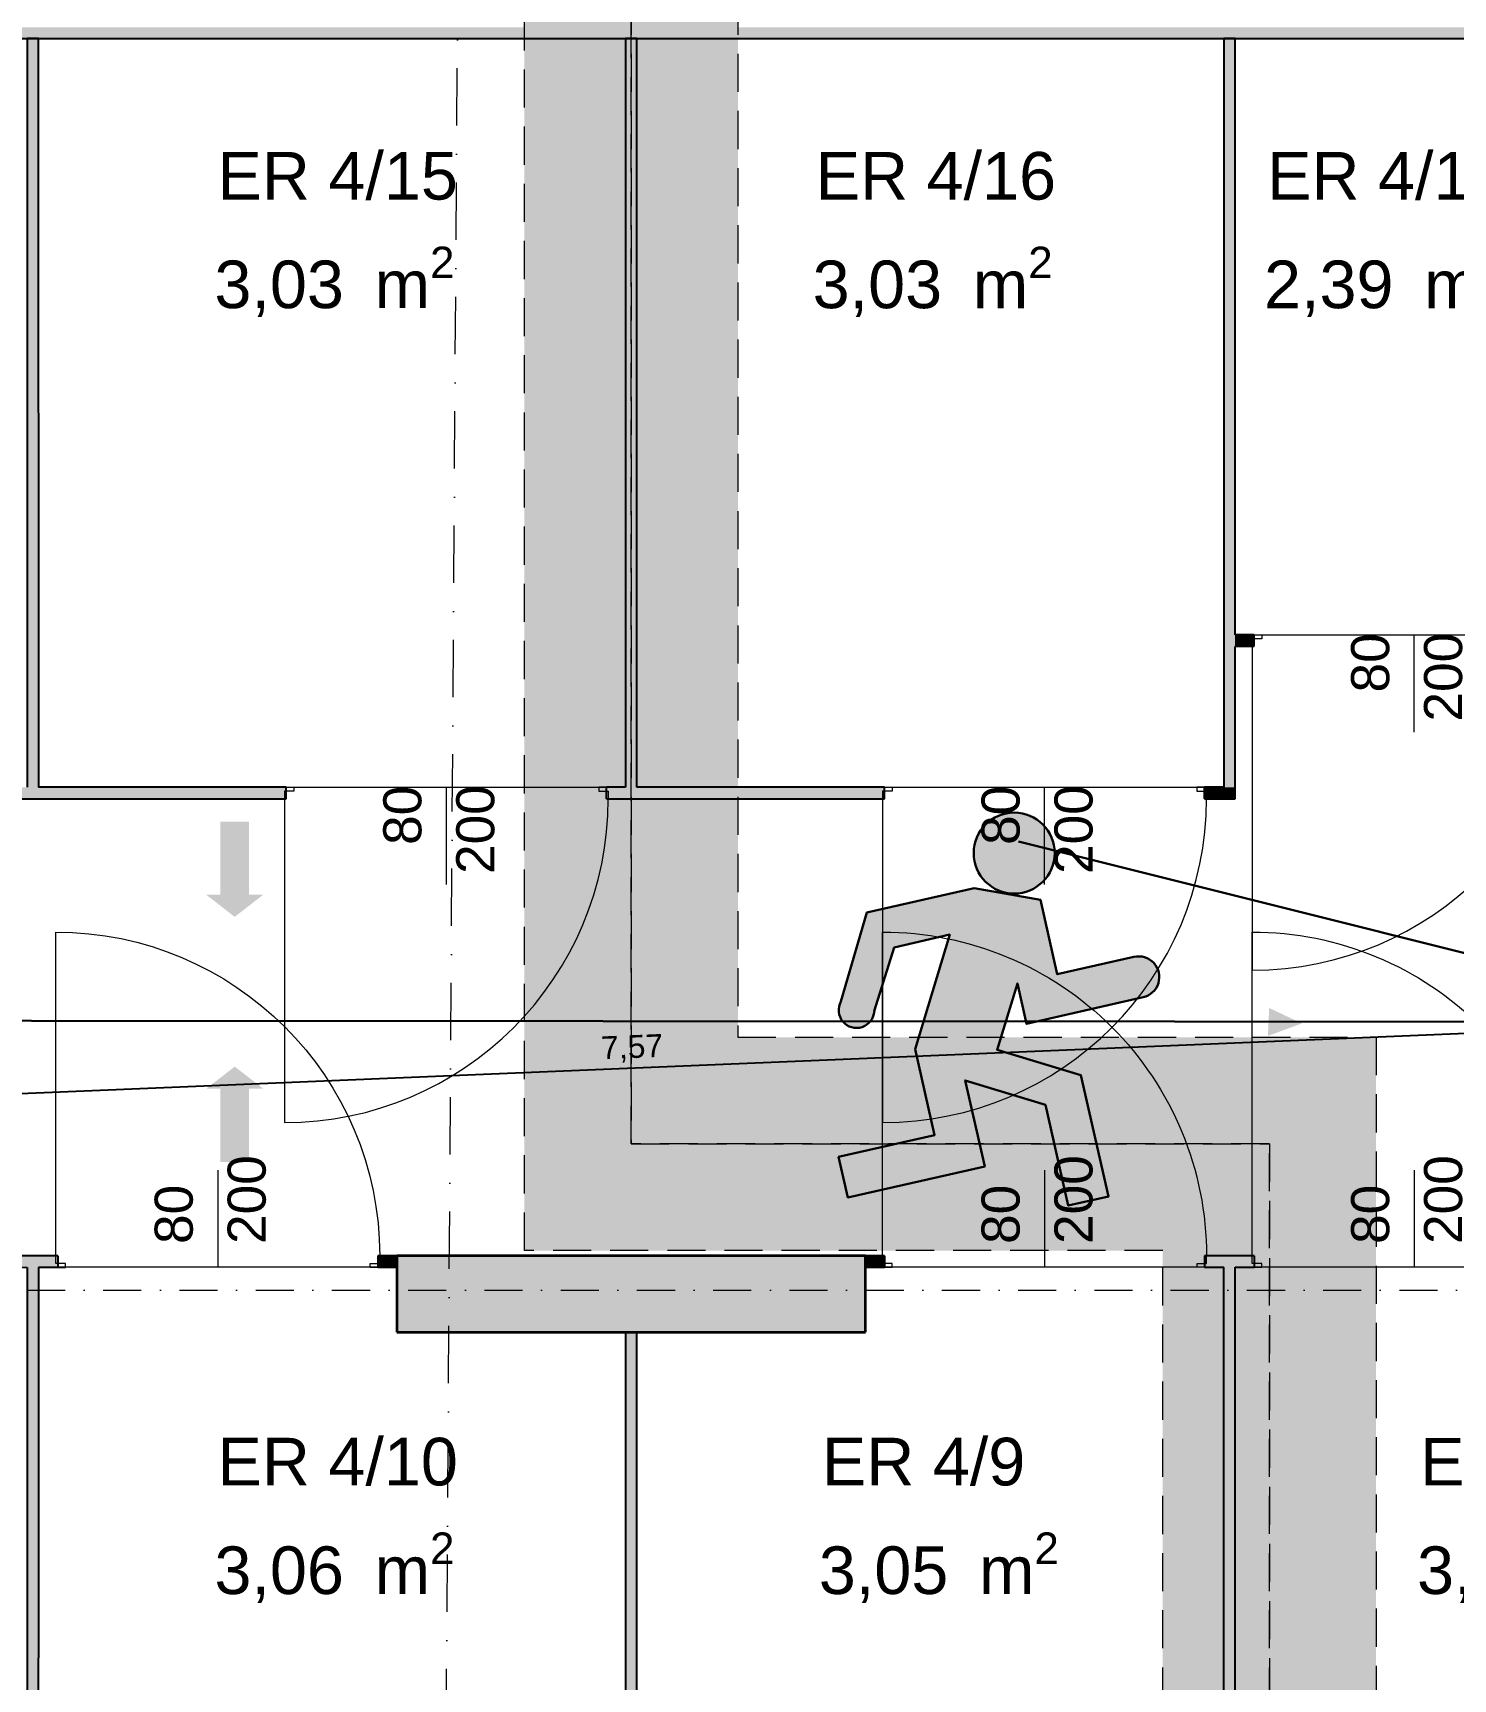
# Model space of a CAD drawing. Header units: millimetres. Extents: x 32522367 to 32638135, y 41424826 to 41540167.
# Drawn here: x 32549384 to 32553111, y 41478353 to 41482673 of the extents above; entities that cross this region are included whole.
import ezdxf
from ezdxf.enums import TextEntityAlignment as Align

# ---------------------------------------------------------------- set-up
doc = ezdxf.new("R2010")
doc.units = ezdxf.units.MM
for name, pattern in [('Raster', [0.2, 0.1, -0.05, 0, -0.05]), ('Schnittlinie', [0.3, 0.15, -0.075, 0, -0.075]), ('Strichlinie mittel', [0.15, 0.1, -0.05])]:
    doc.linetypes.add(name, pattern=pattern)
for name, color, linetype in [('000 Achsraster Haupt', 251, 'Continuous'), ('120 Wand Innen tragend', 251, 'Continuous'), ('130 Wand Innen', 251, 'Continuous'), ('715 Lueftung', 251, 'Continuous'), ('811 Raum 2.Erschließung_ Nebenräume_Allg.räume_Technik', 251, 'Continuous'), ('851 Marker Schnitt', 251, 'Continuous'), ('970 Brandschutz Beschriftung.Texte_ Bemaßung_ Symbole_ Fluchtwege', 251, 'Continuous'), ('Archicad Tür-Marker', 251, 'Continuous'), ('Archicad Türen', 251, 'Continuous')]:
    doc.layers.add(name, color=color, linetype=linetype)
for name, color, linetype, lineweight in [('000 Achsraster Haupt_Stift_Nr__1', 251, 'Continuous', 13), ('120 Wand Innen tragend_Stift_Nr__24', 251, 'Continuous', 13), ('120 Wand Innen tragend_Stift_Nr__8', 251, 'Continuous', 35), ('130 Wand Innen_Stift_Nr__26', 251, 'Continuous', 13), ('130 Wand Innen_Stift_Nr__7', 251, 'Continuous', 25), ('715 Lueftung_Stift_Nr__103', 251, 'Continuous', 18), ('715 Lueftung_Stift_Nr__104', 251, 'Continuous', 18), ('715 Lueftung_Stift_Nr__123', 251, 'Continuous', 13), ('851 Marker Schnitt_Stift_Nr__1', 251, 'Continuous', 13), ('970 Brandschutz Beschriftung.Texte_ Bemaßung_ Symbole_ Fluchtwege_Stift_Nr__75', 251, 'Continuous', 25), ('Archicad Raumstempel_Stift_Nr__1', 251, 'Continuous', 13), ('Archicad Tür-Marker_Stift_Nr__1', 251, 'Continuous', 13), ('Archicad Türen_Stift_Nr__1', 251, 'Continuous', 13), ('Archicad Türen_Stift_Nr__7', 251, 'Continuous', 25)]:
    doc.layers.add(name, color=color, linetype=linetype, lineweight=lineweight)
doc.layers.add('E2_LEHR_MENSCH_NATIVE', color=112, linetype='Continuous', lineweight=35, true_color=0x20dd55)
doc.layers.add('E2_LEHR_WEG_B_INTERPRETATION', color=112, linetype='Continuous', lineweight=80, true_color=0x20dd55)
doc.layers.add('E_NACHRTECH', color=3, linetype='Continuous', true_color=0x00fa00)
doc.styles.add('ERSTELLTER_STIL_1', font='arial.ttf')

# ---------------------------------------------------------------- blocks, each defined once
blk = doc.blocks.new('ER 4_15__72', base_point=(15.5218, 37.6055))
at = {"layer": 'Archicad Raumstempel_Stift_Nr__1', "color": 7, "lineweight": 13, "insert": (15.2092, 37.6401), "char_height": 0.125, "attachment_point": 1, "rotation": 343.6401, "style": 'ERSTELLTER_STIL_1'}
blk.add_mtext('\\A1;{\\pql;\\pt0,0.05;\\fArial|b0|i0|c0|p0;\\W1.000000;3,03\\fArial|b0|i0|c0|p0;\\W1.000000;\\A1{\\H.66x;\\S^  ;}\\fArial|b0|i0|c0|p0;\\W1.000000; m\\fArial|b0|i0|c0|p0;\\W1.000000;\\A1{\\H.66x;\\S2^  ;}}', dxfattribs=at)
at = {"layer": 'Archicad Raumstempel_Stift_Nr__1', "color": 7, "lineweight": 13, "style": 'ERSTELLTER_STIL_1'}
for tag, p in [('ROOM_NAME', (15.2869, 37.8762)), ('DUMMY_890', (15.8812, 37.7303)), ('DUMMY_891', (15.2177, 37.6692))]:
    blk.add_attdef(tag, text='', height=0.125, rotation=343.6401, dxfattribs=at).set_placement(p, align=Align.TOP_LEFT)
blk = doc.blocks.new('ER 4_16__73', base_point=(17.0283, 37.1633))
at = {"layer": 'Archicad Raumstempel_Stift_Nr__1', "color": 7, "lineweight": 13, "insert": (16.7156, 37.1978), "char_height": 0.125, "attachment_point": 1, "rotation": 343.6401, "style": 'ERSTELLTER_STIL_1'}
blk.add_mtext('\\A1;{\\pql;\\pt0,0.05;\\fArial|b0|i0|c0|p0;\\W1.000000;3,03\\fArial|b0|i0|c0|p0;\\W1.000000;\\A1{\\H.66x;\\S^  ;}\\fArial|b0|i0|c0|p0;\\W1.000000; m\\fArial|b0|i0|c0|p0;\\W1.000000;\\A1{\\H.66x;\\S2^  ;}}', dxfattribs=at)
at = {"layer": 'Archicad Raumstempel_Stift_Nr__1', "color": 7, "lineweight": 13, "style": 'ERSTELLTER_STIL_1'}
for tag, p in [('ROOM_NAME', (16.7933, 37.434)), ('DUMMY_890', (17.3877, 37.2881)), ('DUMMY_891', (16.7242, 37.227))]:
    blk.add_attdef(tag, text='', height=0.125, rotation=343.6401, dxfattribs=at).set_placement(p, align=Align.TOP_LEFT)
blk = doc.blocks.new('ER 4_17__74', base_point=(18.5347, 36.7211))
at = {"layer": 'Archicad Raumstempel_Stift_Nr__1', "color": 7, "lineweight": 13, "insert": (17.8522, 36.8642), "char_height": 0.125, "attachment_point": 1, "rotation": 343.6401, "style": 'ERSTELLTER_STIL_1'}
blk.add_mtext('\\A1;{\\pql;\\pt0,0.05;\\fArial|b0|i0|c0|p0;\\W1.000000;2,39\\fArial|b0|i0|c0|p0;\\W1.000000;\\A1{\\H.66x;\\S^  ;}\\fArial|b0|i0|c0|p0;\\W1.000000; m\\fArial|b0|i0|c0|p0;\\W1.000000;\\A1{\\H.66x;\\S2^  ;}}', dxfattribs=at)
at = {"layer": 'Archicad Raumstempel_Stift_Nr__1', "color": 7, "lineweight": 13, "style": 'ERSTELLTER_STIL_1'}
for tag, p in [('ROOM_NAME', (17.9299, 37.1003)), ('DUMMY_890', (18.5242, 36.9544)), ('DUMMY_891', (17.8607, 36.8933))]:
    blk.add_attdef(tag, text='', height=0.125, rotation=343.6401, dxfattribs=at).set_placement(p, align=Align.TOP_LEFT)
blk = doc.blocks.new('ER 4_10__77', base_point=(14.5712, 34.3672))
at = {"layer": 'Archicad Raumstempel_Stift_Nr__1', "color": 7, "lineweight": 13, "insert": (14.2586, 34.4017), "char_height": 0.125, "attachment_point": 1, "rotation": 343.6401, "style": 'ERSTELLTER_STIL_1'}
blk.add_mtext('\\A1;{\\pql;\\pt0,0.05;\\fArial|b0|i0|c0|p0;\\W1.000000;3,06\\fArial|b0|i0|c0|p0;\\W1.000000;\\A1{\\H.66x;\\S^  ;}\\fArial|b0|i0|c0|p0;\\W1.000000; m\\fArial|b0|i0|c0|p0;\\W1.000000;\\A1{\\H.66x;\\S2^  ;}}', dxfattribs=at)
at = {"layer": 'Archicad Raumstempel_Stift_Nr__1', "color": 7, "lineweight": 13, "style": 'ERSTELLTER_STIL_1'}
for tag, p in [('ROOM_NAME', (14.3363, 34.6379)), ('DUMMY_890', (14.9306, 34.492)), ('DUMMY_891', (14.2671, 34.4308))]:
    blk.add_attdef(tag, text='', height=0.125, rotation=343.6401, dxfattribs=at).set_placement(p, align=Align.TOP_LEFT)
blk = doc.blocks.new('ER 4_9__78', base_point=(16.0776, 33.9249))
at = {"layer": 'Archicad Raumstempel_Stift_Nr__1', "color": 7, "lineweight": 13, "insert": (15.7805, 33.9549), "char_height": 0.125, "attachment_point": 1, "rotation": 343.6401, "style": 'ERSTELLTER_STIL_1'}
blk.add_mtext('\\A1;{\\pql;\\pt0,0.05;\\fArial|b0|i0|c0|p0;\\W1.000000;3,05\\fArial|b0|i0|c0|p0;\\W1.000000;\\A1{\\H.66x;\\S^  ;}\\fArial|b0|i0|c0|p0;\\W1.000000; m\\fArial|b0|i0|c0|p0;\\W1.000000;\\A1{\\H.66x;\\S2^  ;}}', dxfattribs=at)
at = {"layer": 'Archicad Raumstempel_Stift_Nr__1', "color": 7, "lineweight": 13, "style": 'ERSTELLTER_STIL_1'}
for tag, p in [('ROOM_NAME', (15.8583, 34.1911)), ('DUMMY_890', (16.3611, 34.072)), ('DUMMY_891', (15.7891, 33.984))]:
    blk.add_attdef(tag, text='', height=0.125, rotation=343.6401, dxfattribs=at).set_placement(p, align=Align.TOP_LEFT)
blk = doc.blocks.new('ER 4_8__79', base_point=(17.5841, 33.4827))
at = {"layer": 'Archicad Raumstempel_Stift_Nr__1', "color": 7, "lineweight": 13, "insert": (17.287, 33.5127), "char_height": 0.125, "attachment_point": 1, "rotation": 343.6401, "style": 'ERSTELLTER_STIL_1'}
blk.add_mtext('\\A1;{\\pql;\\pt0,0.05;\\fArial|b0|i0|c0|p0;\\W1.000000;3,04\\fArial|b0|i0|c0|p0;\\W1.000000;\\A1{\\H.66x;\\S^  ;}\\fArial|b0|i0|c0|p0;\\W1.000000; m\\fArial|b0|i0|c0|p0;\\W1.000000;\\A1{\\H.66x;\\S2^  ;}}', dxfattribs=at)
at = {"layer": 'Archicad Raumstempel_Stift_Nr__1', "color": 7, "lineweight": 13, "style": 'ERSTELLTER_STIL_1'}
for tag, p in [('ROOM_NAME', (17.3647, 33.7488)), ('DUMMY_890', (17.8675, 33.6298)), ('DUMMY_891', (17.2955, 33.5418))]:
    blk.add_attdef(tag, text='', height=0.125, rotation=343.6401, dxfattribs=at).set_placement(p, align=Align.TOP_LEFT)
blk = doc.blocks.new('Wand_52', base_point=(16.0462, 34.4251))
at = {"layer": '120 Wand Innen tragend_Stift_Nr__24', "linetype": 'Continuous', "lineweight": 13}
blk.add_hatch(color=92, dxfattribs=at).paths.add_polyline_path([(16.1025, 34.617), (14.9223, 34.9635), (14.866, 34.7716), (16.0462, 34.4251)])
at = {"layer": '120 Wand Innen tragend_Stift_Nr__8', "color": 7, "linetype": 'Continuous', "lineweight": 35, "flags": 128}
for points in [[(14.9223, 34.9635), (14.866, 34.7716)], [(16.1025, 34.617), (14.9223, 34.9635)], [(14.866, 34.7716), (16.0462, 34.4251)], [(16.0462, 34.4251), (16.1025, 34.617)]]:
    blk.add_lwpolyline(points, dxfattribs=at)
blk = doc.blocks.new('Wand_110', base_point=(12.0172, 39.1617))
at = {"layer": '130 Wand Innen_Stift_Nr__26', "linetype": 'Continuous', "lineweight": 13}
blk.add_hatch(color=5, dxfattribs=at).paths.add_polyline_path([(12.013, 39.1473), (19.4013, 36.9785), (19.4097, 37.0073), (12.0215, 39.1761)])
at = {"layer": '130 Wand Innen_Stift_Nr__7', "color": 7, "linetype": 'Continuous', "lineweight": 25, "flags": 128}
blk.add_lwpolyline([(12.013, 39.1473), (19.4013, 36.9785)], dxfattribs=at)
blk = doc.blocks.new('Blockrahmentür 1-Fl 27_3')
at = {"layer": 'Archicad Türen_Stift_Nr__1', "color": 7, "linetype": 'Continuous', "lineweight": 13}
for p, q in [((0.425, 0), (0.425, 0.85)), ((-0.425, -0.02), (-0.425, 0)), ((-0.425, 0), (-0.42, 0)), ((-0.42, 0), (-0.42, -0.03)), ((0.425, 0), (0.42, 0)), ((0.42, 0), (0.42, -0.03)), ((0.425, -0.02), (0.425, 0)), ((-0.4, -0.02), (-0.425, -0.02)), ((-0.42, -0.03), (-0.4, -0.03)), ((-0.4, -0.03), (-0.4, -0.02)), ((0.4, -0.03), (0.4, -0.02)), ((0.4, -0.02), (0.425, -0.02)), ((0.42, -0.03), (0.4, -0.03))]:
    blk.add_line(p, q, dxfattribs=at)
blk.add_arc((0.425, 0), 0.85, 90, 180, dxfattribs=at)
at = {"layer": 'Archicad Türen_Stift_Nr__7', "color": 7, "linetype": 'Continuous', "lineweight": 25}
for p, q in [((-0.42, 0), (-0.42, -0.03)), ((-0.42, 0), (-0.42, -0.03)), ((0.42, 0), (0.42, -0.03)), ((0.42, 0), (0.42, -0.03))]:
    blk.add_line(p, q, dxfattribs=at)
blk = doc.blocks.new('T Marker AUT 27_3')
at = {"layer": 'Archicad Tür-Marker_Stift_Nr__1', "color": 7, "linetype": 'Continuous', "lineweight": 13}
blk.add_line((0, -0.255), (0, 0), dxfattribs=at)
at = {"layer": 'Archicad Tür-Marker_Stift_Nr__1', "color": 7, "lineweight": 13, "style": 'ERSTELLTER_STIL_1'}
for tag, height, p in [('DUMMY_270', 0.1, (-0.165, 0.0026)), ('DUMMY_268', 0.1, (0.0264, 0.0026)), ('DUMMY_269', 0.0667, (0.0931, -0.1825)), ('DUMMY_271', 0.0667, (-0.0983, -0.2588))]:
    blk.add_attdef(tag, text='', height=height, rotation=270, dxfattribs=at).set_placement(p, align=Align.BOTTOM_LEFT)
blk = doc.blocks.new('Wand_111', base_point=(11.4511, 37.2331))
at = {"layer": '130 Wand Innen_Stift_Nr__26', "linetype": 'Continuous', "lineweight": 13}
for points in [[(14.2901, 36.431), (14.2816, 36.4022), (14.9821, 36.1966), (14.9905, 36.2253)], [(15.7965, 35.9887), (15.7881, 35.96), (16.4885, 35.7543), (16.497, 35.7831)], [(17.2945, 35.5177), (17.3425, 35.5037), (17.3509, 35.5324), (17.303, 35.5465)], [(17.3509, 35.5324), (17.3425, 35.5037), (17.3713, 35.4952)], [(17.3509, 35.5324), (17.3713, 35.4952), (17.3797, 35.524)]]:
    blk.add_hatch(color=5, dxfattribs=at).paths.add_polyline_path(points)
at = {"layer": '130 Wand Innen_Stift_Nr__7', "color": 7, "linetype": 'Continuous', "lineweight": 25}
for p, q in [((14.9821, 36.1966), (14.9905, 36.2253)), ((15.7881, 35.96), (15.7965, 35.9887)), ((16.4885, 35.7543), (16.497, 35.7831)), ((17.2945, 35.5177), (17.303, 35.5465))]:
    blk.add_line(p, q, dxfattribs=at)
at = {"layer": '130 Wand Innen_Stift_Nr__7', "color": 7, "linetype": 'Continuous', "lineweight": 25, "flags": 128}
for points in [[(14.2816, 36.4022), (14.9821, 36.1966)], [(14.9905, 36.2253), (14.3669, 36.4084)], [(15.7881, 35.96), (16.4885, 35.7543)], [(15.8445, 35.9747), (15.7965, 35.9887)], [(16.497, 35.7831), (15.8733, 35.9662)], [(17.2945, 35.5177), (17.3713, 35.4952)], [(17.3509, 35.5324), (17.303, 35.5465)], [(17.3713, 35.4952), (17.3797, 35.524)]]:
    blk.add_lwpolyline(points, dxfattribs=at)
at = {"layer": 'Archicad Tür-Marker', "color": 7, "lineweight": 13}
ref = blk.add_blockref('T Marker AUT 27_3', (15.3935, 36.107), dxfattribs=dict(at, rotation=343.6400901272618))
ref.add_attrib('DUMMY_268', '80', dxfattribs={"layer": 'Archicad Tür-Marker_Stift_Nr__1', "color": 7, "lineweight": 13, "height": 0.1, "rotation": 73.6401, "style": 'ERSTELLTER_STIL_1'}).set_placement((15.3168, 35.9719), align=Align.BOTTOM_LEFT)
ref.add_attrib('DUMMY_270', '200', dxfattribs={"layer": 'Archicad Tür-Marker_Stift_Nr__1', "color": 7, "lineweight": 13, "height": 0.1, "rotation": 73.6401, "style": 'ERSTELLTER_STIL_1'}).set_placement((15.479, 35.8448), align=Align.BOTTOM_LEFT)
ref = blk.add_blockref('T Marker AUT 27_3', (16.9, 35.6648), dxfattribs=dict(at, rotation=343.6400901272618))
ref.add_attrib('DUMMY_268', '80', dxfattribs={"layer": 'Archicad Tür-Marker_Stift_Nr__1', "color": 7, "lineweight": 13, "height": 0.1, "rotation": 73.6401, "style": 'ERSTELLTER_STIL_1'}).set_placement((16.8232, 35.5297), align=Align.BOTTOM_LEFT)
ref.add_attrib('DUMMY_270', '200', dxfattribs={"layer": 'Archicad Tür-Marker_Stift_Nr__1', "color": 7, "lineweight": 13, "height": 0.1, "rotation": 73.6401, "style": 'ERSTELLTER_STIL_1'}).set_placement((16.9854, 35.4026), align=Align.BOTTOM_LEFT)
at = {"layer": 'Archicad Türen', "color": 7, "linetype": 'Continuous', "lineweight": 13, "rotation": 163.6400901272618}
for p in [(15.3851, 36.0783), (16.8915, 35.636)]:
    blk.add_blockref('Blockrahmentür 1-Fl 27_3', p, dxfattribs=at)
blk = doc.blocks.new('Wand_112', base_point=(17.4695, 35.8832))
at = {"layer": '130 Wand Innen_Stift_Nr__26', "linetype": 'Continuous', "lineweight": 13}
for points in [[(17.4924, 35.9078), (17.4839, 35.879), (17.5319, 35.8649), (17.5404, 35.8937)], [(18.3379, 35.6283), (18.952, 35.4481), (18.9604, 35.4768), (18.3464, 35.6571)]]:
    blk.add_hatch(color=5, dxfattribs=at).paths.add_polyline_path(points)
at = {"layer": '130 Wand Innen_Stift_Nr__7', "color": 7, "linetype": 'Continuous', "lineweight": 25}
for p, q in [((17.5319, 35.8649), (17.5404, 35.8937)), ((18.3379, 35.6283), (18.3464, 35.6571))]:
    blk.add_line(p, q, dxfattribs=at)
at = {"layer": '130 Wand Innen_Stift_Nr__7', "color": 7, "linetype": 'Continuous', "lineweight": 25, "flags": 128}
for points in [[(17.5404, 35.8937), (17.4924, 35.9078)], [(17.4839, 35.879), (17.5319, 35.8649)], [(18.9604, 35.4768), (18.3464, 35.6571)], [(18.3379, 35.6283), (18.952, 35.4481)], [(18.952, 35.4481), (18.9604, 35.4768)]]:
    blk.add_lwpolyline(points, dxfattribs=at)
at = {"layer": 'Archicad Tür-Marker', "color": 7, "lineweight": 13}
ref = blk.add_blockref('T Marker AUT 27_3', (17.9434, 35.7754), dxfattribs=dict(at, rotation=343.6400901272619))
ref.add_attrib('DUMMY_268', '80', dxfattribs={"layer": 'Archicad Tür-Marker_Stift_Nr__1', "color": 7, "lineweight": 13, "height": 0.1, "rotation": 73.6401, "style": 'ERSTELLTER_STIL_1'}).set_placement((17.8666, 35.6403), align=Align.BOTTOM_LEFT)
ref.add_attrib('DUMMY_270', '200', dxfattribs={"layer": 'Archicad Tür-Marker_Stift_Nr__1', "color": 7, "lineweight": 13, "height": 0.1, "rotation": 73.6401, "style": 'ERSTELLTER_STIL_1'}).set_placement((18.0288, 35.5132), align=Align.BOTTOM_LEFT)
at = {"layer": 'Archicad Türen', "color": 7, "linetype": 'Continuous', "lineweight": 13, "rotation": 163.6400901272619}
blk.add_blockref('Blockrahmentür 1-Fl 27_3', (17.9349, 35.7466), dxfattribs=at)
blk = doc.blocks.new('Wand_117', base_point=(17.9352, 34.079))
at = {"layer": '130 Wand Innen_Stift_Nr__26', "linetype": 'Continuous', "lineweight": 13}
for points in [[(16.1025, 34.617), (16.0941, 34.5882), (16.1421, 34.5741), (16.1505, 34.6029)], [(16.9481, 34.3375), (17.0728, 34.3009), (17.0812, 34.3297), (16.9565, 34.3663)], [(17.8872, 34.0931), (17.8788, 34.0643), (17.9268, 34.0502), (17.9352, 34.079)]]:
    blk.add_hatch(color=5, dxfattribs=at).paths.add_polyline_path(points)
at = {"layer": '130 Wand Innen_Stift_Nr__7', "color": 7, "linetype": 'Continuous', "lineweight": 25}
for p, q in [((16.1505, 34.6029), (16.1421, 34.5741)), ((16.9565, 34.3663), (16.9481, 34.3375)), ((17.0812, 34.3297), (17.0728, 34.3009)), ((17.8872, 34.0931), (17.8788, 34.0643))]:
    blk.add_line(p, q, dxfattribs=at)
at = {"layer": '130 Wand Innen_Stift_Nr__7', "color": 7, "linetype": 'Continuous', "lineweight": 25, "flags": 128}
for points in [[(16.1025, 34.617), (16.0941, 34.5882)], [(16.1505, 34.6029), (16.1025, 34.617)], [(16.0941, 34.5882), (16.1421, 34.5741)], [(17.0812, 34.3297), (16.9565, 34.3663)], [(16.9481, 34.3375), (16.996, 34.3235)], [(17.0248, 34.315), (17.0728, 34.3009)], [(17.9352, 34.079), (17.8872, 34.0931)], [(17.8788, 34.0643), (17.9268, 34.0502)], [(17.9268, 34.0502), (17.9352, 34.079)]]:
    blk.add_lwpolyline(points, dxfattribs=at)
at = {"layer": 'Archicad Tür-Marker', "color": 7, "lineweight": 13}
ref = blk.add_blockref('T Marker AUT 27_3', (16.5451, 34.4558), dxfattribs=dict(at, rotation=163.6400911371302))
ref.add_attrib('DUMMY_268', '80', dxfattribs={"layer": 'Archicad Tür-Marker_Stift_Nr__1', "color": 7, "lineweight": 13, "height": 0.1, "rotation": 73.6401, "style": 'ERSTELLTER_STIL_1'}).set_placement((16.5282, 34.5247), align=Align.BOTTOM_LEFT)
ref.add_attrib('DUMMY_270', '200', dxfattribs={"layer": 'Archicad Tür-Marker_Stift_Nr__1', "color": 7, "lineweight": 13, "height": 0.1, "rotation": 73.6401, "style": 'ERSTELLTER_STIL_1'}).set_placement((16.7118, 34.4708), align=Align.BOTTOM_LEFT)
ref = blk.add_blockref('T Marker AUT 27_3', (17.4758, 34.1826), dxfattribs=dict(at, rotation=163.6400911371302))
ref.add_attrib('DUMMY_268', '80', dxfattribs={"layer": 'Archicad Tür-Marker_Stift_Nr__1', "color": 7, "lineweight": 13, "height": 0.1, "rotation": 73.6401, "style": 'ERSTELLTER_STIL_1'}).set_placement((17.4589, 34.2515), align=Align.BOTTOM_LEFT)
ref.add_attrib('DUMMY_270', '200', dxfattribs={"layer": 'Archicad Tür-Marker_Stift_Nr__1', "color": 7, "lineweight": 13, "height": 0.1, "rotation": 73.6401, "style": 'ERSTELLTER_STIL_1'}).set_placement((17.6426, 34.1975), align=Align.BOTTOM_LEFT)
at = {"layer": 'Archicad Türen', "color": 7, "linetype": 'Continuous', "lineweight": 13, "xscale": -0.9999999999999998, "rotation": 343.6400911371302}
for p in [(16.5535, 34.4846), (17.4842, 34.2114)]:
    blk.add_blockref('Blockrahmentür 1-Fl 27_3', p, dxfattribs=at)
blk = doc.blocks.new('Wand_118', base_point=(14.9223, 34.9635))
at = {"layer": '130 Wand Innen_Stift_Nr__26', "linetype": 'Continuous', "lineweight": 13}
for points in [[(13.0897, 35.5015), (13.0812, 35.4727), (13.1292, 35.4586), (13.1377, 35.4874)], [(13.9352, 35.222), (14.0599, 35.1854), (14.0684, 35.2142), (13.9436, 35.2508)], [(14.8744, 34.9775), (14.8659, 34.9488), (14.9139, 34.9347), (14.9223, 34.9635)]]:
    blk.add_hatch(color=5, dxfattribs=at).paths.add_polyline_path(points)
at = {"layer": '130 Wand Innen_Stift_Nr__7', "color": 7, "linetype": 'Continuous', "lineweight": 25}
for p, q in [((13.1377, 35.4874), (13.1292, 35.4586)), ((13.9436, 35.2508), (13.9352, 35.222)), ((14.0684, 35.2142), (14.0599, 35.1854)), ((14.8744, 34.9775), (14.8659, 34.9488))]:
    blk.add_line(p, q, dxfattribs=at)
at = {"layer": '130 Wand Innen_Stift_Nr__7', "color": 7, "linetype": 'Continuous', "lineweight": 25, "flags": 128}
for points in [[(13.0897, 35.5015), (13.0812, 35.4727)], [(13.1377, 35.4874), (13.0897, 35.5015)], [(13.0812, 35.4727), (13.1292, 35.4586)], [(13.9352, 35.222), (13.9832, 35.2079)], [(14.0684, 35.2142), (13.9436, 35.2508)], [(14.012, 35.1994), (14.0599, 35.1854)], [(14.9223, 34.9635), (14.8744, 34.9775)], [(14.9139, 34.9347), (14.9223, 34.9635)], [(14.8659, 34.9488), (14.9139, 34.9347)]]:
    blk.add_lwpolyline(points, dxfattribs=at)
at = {"layer": 'Archicad Tür-Marker', "color": 7, "lineweight": 13}
ref = blk.add_blockref('T Marker AUT 27_3', (13.5322, 35.3403), dxfattribs=dict(at, rotation=163.6400943199197))
ref.add_attrib('DUMMY_268', '80', dxfattribs={"layer": 'Archicad Tür-Marker_Stift_Nr__1', "color": 7, "lineweight": 13, "height": 0.1, "rotation": 73.6401, "style": 'ERSTELLTER_STIL_1'}).set_placement((13.5153, 35.4091), align=Align.BOTTOM_LEFT)
ref.add_attrib('DUMMY_270', '200', dxfattribs={"layer": 'Archicad Tür-Marker_Stift_Nr__1', "color": 7, "lineweight": 13, "height": 0.1, "rotation": 73.6401, "style": 'ERSTELLTER_STIL_1'}).set_placement((13.699, 35.3552), align=Align.BOTTOM_LEFT)
ref = blk.add_blockref('T Marker AUT 27_3', (14.4629, 35.0671), dxfattribs=dict(at, rotation=163.6400943199197))
ref.add_attrib('DUMMY_268', '80', dxfattribs={"layer": 'Archicad Tür-Marker_Stift_Nr__1', "color": 7, "lineweight": 13, "height": 0.1, "rotation": 73.6401, "style": 'ERSTELLTER_STIL_1'}).set_placement((14.446, 35.1359), align=Align.BOTTOM_LEFT)
ref.add_attrib('DUMMY_270', '200', dxfattribs={"layer": 'Archicad Tür-Marker_Stift_Nr__1', "color": 7, "lineweight": 13, "height": 0.1, "rotation": 73.6401, "style": 'ERSTELLTER_STIL_1'}).set_placement((14.6297, 35.082), align=Align.BOTTOM_LEFT)
at = {"layer": 'Archicad Türen', "color": 7, "linetype": 'Continuous', "lineweight": 13, "xscale": -1, "rotation": 343.6400943199197}
for p in [(13.5406, 35.3691), (14.4714, 35.0958)]:
    blk.add_blockref('Blockrahmentür 1-Fl 27_3', p, dxfattribs=at)
blk = doc.blocks.new('Wand_123', base_point=(14.9059, 38.2981))
at = {"layer": '130 Wand Innen_Stift_Nr__26', "linetype": 'Continuous', "lineweight": 13}
blk.add_hatch(color=5, dxfattribs=at).paths.add_polyline_path([(14.8916, 38.3023), (14.3381, 36.4169), (14.3669, 36.4084), (14.9203, 38.2939)])
at = {"layer": '130 Wand Innen_Stift_Nr__7', "color": 7, "linetype": 'Continuous', "lineweight": 25, "flags": 128}
for points in [[(14.8916, 38.3023), (14.3381, 36.4169)], [(14.3669, 36.4084), (14.9203, 38.2939)], [(14.9203, 38.2939), (14.8916, 38.3023)]]:
    blk.add_lwpolyline(points, dxfattribs=at)
blk = doc.blocks.new('Wand_124', base_point=(16.4124, 37.8559))
at = {"layer": '130 Wand Innen_Stift_Nr__26', "linetype": 'Continuous', "lineweight": 13}
blk.add_hatch(color=5, dxfattribs=at).paths.add_polyline_path([(16.398, 37.8601), (15.8445, 35.9747), (15.8733, 35.9662), (16.4268, 37.8517)])
at = {"layer": '130 Wand Innen_Stift_Nr__7', "color": 7, "linetype": 'Continuous', "lineweight": 25, "flags": 128}
for points in [[(16.398, 37.8601), (15.8445, 35.9747)], [(15.8733, 35.9662), (16.4268, 37.8517)], [(16.4268, 37.8517), (16.398, 37.8601)]]:
    blk.add_lwpolyline(points, dxfattribs=at)
blk = doc.blocks.new('Wand_125', base_point=(17.9188, 37.4137))
at = {"layer": '130 Wand Innen_Stift_Nr__26', "linetype": 'Continuous', "lineweight": 13}
blk.add_hatch(color=5, dxfattribs=at).paths.add_polyline_path([(17.3797, 35.524), (17.9332, 37.4094), (17.9044, 37.4179), (17.3509, 35.5324)])
at = {"layer": '130 Wand Innen_Stift_Nr__7', "color": 7, "linetype": 'Continuous', "lineweight": 25, "flags": 128}
for points in [[(17.9044, 37.4179), (17.3509, 35.5324)], [(17.9332, 37.4094), (17.9044, 37.4179)], [(17.4924, 35.9078), (17.9332, 37.4094)], [(17.3797, 35.524), (17.4839, 35.879)]]:
    blk.add_lwpolyline(points, dxfattribs=at)
blk = doc.blocks.new('Wand_136', base_point=(14.006, 35.2325))
at = {"layer": '130 Wand Innen_Stift_Nr__26', "linetype": 'Continuous', "lineweight": 13}
blk.add_hatch(color=5, dxfattribs=at).paths.add_polyline_path([(13.9832, 35.2079), (13.4057, 33.2409), (13.4345, 33.2325), (14.012, 35.1994)])
at = {"layer": '130 Wand Innen_Stift_Nr__7', "color": 7, "linetype": 'Continuous', "lineweight": 25, "flags": 128}
for points in [[(13.9832, 35.2079), (13.4057, 33.2409)], [(13.4345, 33.2325), (14.012, 35.1994)], [(13.4057, 33.2409), (13.4345, 33.2325)]]:
    blk.add_lwpolyline(points, dxfattribs=at)
blk = doc.blocks.new('Wand_137', base_point=(15.4561, 34.5983))
at = {"layer": '130 Wand Innen_Stift_Nr__26', "linetype": 'Continuous', "lineweight": 13}
blk.add_hatch(color=5, dxfattribs=at).paths.add_polyline_path([(15.4417, 34.6026), (14.9122, 32.7987), (14.941, 32.7902), (15.4705, 34.5941)])
at = {"layer": '130 Wand Innen_Stift_Nr__7', "color": 7, "linetype": 'Continuous', "lineweight": 25, "flags": 128}
for points in [[(15.4417, 34.6026), (14.9122, 32.7987)], [(14.941, 32.7902), (15.4705, 34.5941)], [(15.4705, 34.5941), (15.4417, 34.6026)], [(14.9122, 32.7987), (14.941, 32.7902)]]:
    blk.add_lwpolyline(points, dxfattribs=at)
blk = doc.blocks.new('Wand_138', base_point=(17.0189, 34.348))
at = {"layer": '130 Wand Innen_Stift_Nr__26', "linetype": 'Continuous', "lineweight": 13}
blk.add_hatch(color=5, dxfattribs=at).paths.add_polyline_path([(16.996, 34.3235), (16.4186, 32.3565), (16.4474, 32.348), (17.0248, 34.315)])
at = {"layer": '130 Wand Innen_Stift_Nr__7', "color": 7, "linetype": 'Continuous', "lineweight": 25, "flags": 128}
for points in [[(16.996, 34.3235), (16.4186, 32.3565)], [(16.4474, 32.348), (17.0248, 34.315)], [(16.4186, 32.3565), (16.4474, 32.348)]]:
    blk.add_lwpolyline(points, dxfattribs=at)
blk = doc.blocks.new('Fluchtwegtool - GSDE')
at = {"layer": '970 Brandschutz Beschriftung.Texte_ Bemaßung_ Symbole_ Fluchtwege_Stift_Nr__75', "color": 94, "linetype": 'Continuous', "lineweight": 25, "true_color": 0x009500}
blk.add_line((8.374, 2.7306), (0.8098, 2.415), dxfattribs=at)
at = {"layer": '970 Brandschutz Beschriftung.Texte_ Bemaßung_ Symbole_ Fluchtwege_Stift_Nr__75', "color": 94, "lineweight": 25, "true_color": 0x009500, "style": 'ERSTELLTER_STIL_1'}
blk.add_attdef('DUMMY_48', text='', height=0.1, rotation=90, dxfattribs=at).set_placement((8.8315, 18.4944), align=Align.BOTTOM_LEFT)
for tag, rotation, p in [('DUMMY_45', 89.719, (8.447, 17.6242)), ('DUMMY_46', 2.3892, (4.5919, 2.5817)), ('DUMMY_47', 71.4634, (0.4049, 1.2164))]:
    blk.add_attdef(tag, text='', height=0.06, rotation=rotation, dxfattribs=at).set_placement(p, align=Align.BOTTOM_CENTER)
blk = doc.blocks.new('Träger_17', base_point=(15.4215, 34.9775))
at = {"layer": '715 Lueftung_Stift_Nr__104', "linetype": 'Continuous', "lineweight": 0, "true_color": 0x260033}
blk.add_hatch(color=198, dxfattribs=at).paths.add_polyline_path([(15.5953, 35.0724), (21.6824, 55.8083), (21.4138, 55.8872), (15.2477, 34.8826)])
at = {"layer": '715 Lueftung_Stift_Nr__104', "color": 202, "linetype": 'Strichlinie mittel', "lineweight": 18, "true_color": 0x9900cc, "flags": 128}
for points in [[(15.2477, 34.8826), (21.4138, 55.8872)], [(15.5953, 35.0724), (21.6824, 55.8083)]]:
    blk.add_lwpolyline(points, dxfattribs=at)
blk = doc.blocks.new('Träger_18', base_point=(17.0287, 34.5057))
at = {"layer": '715 Lueftung_Stift_Nr__104', "linetype": 'Continuous', "lineweight": 0, "true_color": 0x260033}
blk.add_hatch(color=198, dxfattribs=at).paths.add_polyline_path([(17.2025, 34.6006), (15.5953, 35.0724), (15.2477, 34.8826), (16.8549, 34.4108)])
at = {"layer": '715 Lueftung_Stift_Nr__104', "color": 202, "linetype": 'Strichlinie mittel', "lineweight": 18, "true_color": 0x9900cc, "flags": 128}
for points in [[(17.2025, 34.6006), (15.5953, 35.0724)], [(16.8549, 34.4108), (15.2477, 34.8826)]]:
    blk.add_lwpolyline(points, dxfattribs=at)
blk = doc.blocks.new('Träger_19', base_point=(12.1039, 17.7294))
at = {"layer": '715 Lueftung_Stift_Nr__104', "linetype": 'Continuous', "lineweight": 0, "true_color": 0x260033}
blk.add_hatch(color=198, dxfattribs=at).paths.add_polyline_path([(16.8549, 34.4108), (16.2651, 32.4015), (16.5338, 32.3227), (17.2025, 34.6006)])
at = {"layer": '715 Lueftung_Stift_Nr__104', "color": 202, "linetype": 'Strichlinie mittel', "lineweight": 18, "true_color": 0x9900cc, "flags": 128}
for points in [[(16.5338, 32.3227), (17.2025, 34.6006)], [(16.2651, 32.4015), (16.8549, 34.4108)]]:
    blk.add_lwpolyline(points, dxfattribs=at)
blk = doc.blocks.new('Träger_20', base_point=(21.859, 55.9128))
at = {"layer": '715 Lueftung_Stift_Nr__103', "linetype": 'Continuous', "lineweight": 0, "true_color": 0x231e00}
blk.add_hatch(color=38, dxfattribs=at).paths.add_polyline_path([(15.9428, 35.2622), (21.9511, 55.7295), (21.6824, 55.8083), (15.5953, 35.0724)])
at = {"layer": '715 Lueftung_Stift_Nr__103', "color": 56, "linetype": 'Strichlinie mittel', "lineweight": 18, "true_color": 0x8c7b00, "flags": 128}
for points in [[(21.6824, 55.8083), (15.5953, 35.0724)], [(21.9511, 55.7295), (15.9428, 35.2622)]]:
    blk.add_lwpolyline(points, dxfattribs=at)
blk = doc.blocks.new('Träger_21', base_point=(15.769, 35.1673))
at = {"layer": '715 Lueftung_Stift_Nr__103', "linetype": 'Continuous', "lineweight": 0, "true_color": 0x231e00}
blk.add_hatch(color=38, dxfattribs=at).paths.add_polyline_path([(15.5953, 35.0724), (17.2025, 34.6006), (17.55, 34.7904), (15.9428, 35.2622)])
at = {"layer": '715 Lueftung_Stift_Nr__103', "color": 56, "linetype": 'Strichlinie mittel', "lineweight": 18, "true_color": 0x8c7b00, "flags": 128}
for points in [[(15.9428, 35.2622), (17.55, 34.7904)], [(15.5953, 35.0724), (17.2025, 34.6006)]]:
    blk.add_lwpolyline(points, dxfattribs=at)
blk = doc.blocks.new('Träger_22', base_point=(17.3762, 34.6955))
at = {"layer": '715 Lueftung_Stift_Nr__103', "linetype": 'Continuous', "lineweight": 0, "true_color": 0x231e00}
blk.add_hatch(color=38, dxfattribs=at).paths.add_polyline_path([(17.2025, 34.6006), (16.5338, 32.3227), (16.8024, 32.2438), (17.55, 34.7904)])
at = {"layer": '715 Lueftung_Stift_Nr__103', "color": 56, "linetype": 'Strichlinie mittel', "lineweight": 18, "true_color": 0x8c7b00, "flags": 128}
for points in [[(17.55, 34.7904), (16.8024, 32.2438)], [(17.2025, 34.6006), (16.5338, 32.3227)]]:
    blk.add_lwpolyline(points, dxfattribs=at)
blk = doc.blocks.new('Schnittebene_1', base_point=(-0.5412, -16.9326))
at = {"layer": '851 Marker Schnitt_Stift_Nr__1', "color": 7, "linetype": 'Schnittlinie', "lineweight": 13}
blk.add_line((-0.5124, -16.8369), (28.836, 80.7482), dxfattribs=at)
blk = doc.blocks.new('Standard-Rastermarker_3')
at = {"layer": '000 Achsraster Haupt_Stift_Nr__1', "color": 7, "linetype": 'Raster', "lineweight": 13}
blk.add_line((1, 0), (32.3006, 0), dxfattribs=at)
at = {"layer": '000 Achsraster Haupt_Stift_Nr__1', "color": 7, "lineweight": 13, "style": 'ERSTELLTER_STIL_1'}
for tag, p in [('AC_MarkerText_1_0', (-0.25, 0.075)), ('AC_MarkerText_1_1', (33.5506, 0.075))]:
    blk.add_attdef(tag, text='', height=0.15, dxfattribs=at).set_placement(p, align=Align.TOP_CENTER)
blk = doc.blocks.new('Pfeil Gerade 27_6')
at = {"layer": '715 Lueftung_Stift_Nr__123', "linetype": 'Continuous', "lineweight": 13, "true_color": 0xe69900}
blk.add_hatch(color=42, dxfattribs=at).paths.add_polyline_path([(0.125, 0), (0.067, 0.0748), (0.067, 0.0376), (-0.125, 0.0376), (-0.125, -0.0376), (0.067, -0.0376), (0.067, -0.0748)])
blk = doc.blocks.new('98095500')
at = {"color": 18, "lineweight": 30, "true_color": 0x000000}
for points in [[(423921.73, 99168.82), (423956.82, 99168.82), (423956.82, 99202.95), (423984.52, 99214.53), (424033.69, 99214.53), (424053.79, 99178.33)], [(424040.17, 99170.92), (424025.2, 99196.66), (423999.74, 99196.78), (424026.18, 99150.32), (424026.18, 99110.9), (424070.22, 99110.9), (424070.22, 99092.32), (424007.48, 99092.32), (424007.48, 99131.68), (423974.96, 99113.11), (423974.96, 99066.99), (423956.52, 99066.99), (423956.52, 99122.44), (423990.54, 99141.87), (423975.12, 99168.79), (423975.12, 99150.21), (423921.73, 99150.28)]]:
    blk.add_lwpolyline(points, dxfattribs=at)
blk.add_circle((423963.6, 99225.86), 18.08, dxfattribs=at)
for centre, radius, start, end in [((424047.83, 99173.07), 7.96, 195.72991, 41.40047), ((423921.73, 99159.55), 9.27, 89.9849, 270.0151)]:
    blk.add_arc(centre, radius, start, end, dxfattribs=at)
blk = doc.blocks.new('750298750')
h = blk.add_hatch(color=3)
h.paths.add_polyline_path([(426943.63, 99576.9), (426968.12, 99576.79), (426982.52, 99552.02, 1.25347), (426995.63, 99559.16), (426976.28, 99593.98), (426928.98, 99593.98), (426902.34, 99582.83), (426902.34, 99550.01), (426868.58, 99550.01, 1), (426868.59, 99532.17), (426919.94, 99532.11), (426919.94, 99549.98), (426934.78, 99524.08), (426902.06, 99505.39), (426902.06, 99452.05), (426919.79, 99452.05), (426919.79, 99496.41), (426951.07, 99514.28), (426951.07, 99476.42), (427011.43, 99476.42), (427011.43, 99494.29), (426969.06, 99494.29), (426969.06, 99532.21)])
h.paths.add_polyline_path([(426891.47, 99604.88, 1), (426926.25, 99604.88, 1)])
at = {"xscale": 0.9619413167778113, "yscale": 0.9619413167778113, "zscale": 0.9619413167778113}
blk.add_blockref('98095500', (19080.76, 4155.42), dxfattribs=at)
blk = doc.blocks.new('E2_MOL_LEHRPERSON_ZENTRIERT')
blk.add_blockref('750298750', (-426935.55, -99537.16))

msp = doc.modelspace()

# ---------------------------------------------------------------- linework, layer by layer
at = {"layer": '811 Raum 2.Erschließung_ Nebenräume_Allg.räume_Technik', "color": 31, "linetype": 'Continuous', "lineweight": 0, "true_color": 0xffcc66, "flags": 128}
for points in [[(32550938.659, 41480693.46), (32550938.649, 41482658.46), (32549398.649, 41482658.452), (32549398.659, 41480693.452)], [(32552508.659, 41480693.468), (32552508.649, 41482658.468), (32550968.649, 41482658.46), (32550968.659, 41480693.46)], [(32554068.664, 41481093.476), (32554068.656, 41482658.476), (32552538.649, 41482658.468), (32552538.657, 41481093.469)], [(32550938.676, 41477383.46), (32550938.667, 41479263.46), (32550338.672, 41479263.457), (32550338.671, 41479433.457), (32549398.666, 41479433.453), (32549398.676, 41477383.452)], [(32550338.672, 41479263.457), (32550338.671, 41479463.457), (32551568.671, 41479463.464), (32551568.672, 41479263.464)], [(32552508.676, 41477383.468), (32552508.666, 41479433.468), (32551568.671, 41479433.464), (32551568.672, 41479263.464), (32550968.667, 41479263.461), (32550968.676, 41477383.46)], [(32554068.682, 41477383.476), (32554068.673, 41479263.475), (32553478.672, 41479263.473), (32553478.671, 41479433.473), (32552538.666, 41479433.469), (32552538.676, 41477383.468)]]:
    msp.add_lwpolyline(points, close=True, dxfattribs=at)
at = {"layer": 'E2_LEHR_WEG_B_INTERPRETATION', "color": 112, "true_color": 0x20dd55}
msp.add_solid([(32552713.747, 41480073.601), (32552624.819, 41480040.916), (32552628.15, 41480114.217)], dxfattribs=at)
at = {"layer": 'E_NACHRTECH', "color": 4, "lineweight": 30}
msp.add_lwpolyline([(32551970.096, 41480550.991), (32553869.565, 41480075.962)], dxfattribs=at)
at = {"layer": 'E_NACHRTECH', "color": 3, "lineweight": 30}
msp.add_lwpolyline([(32547879.786, 41480081.059), (32553878.697, 41480078.039)], dxfattribs=at)

# ---------------------------------------------------------------- block references
at = {"layer": '000 Achsraster Haupt', "color": 7, "linetype": 'Continuous', "lineweight": 18, "xscale": 1000, "yscale": 1000, "zscale": 1000, "rotation": 0.0002954042531608}
msp.add_blockref('Standard-Rastermarker_3', (32539163.446, 41479373.406), dxfattribs=at)
at = {"layer": '120 Wand Innen tragend', "color": 7, "lineweight": 35, "xscale": 1000, "yscale": 1000, "zscale": 1000, "rotation": 16.36019999999994}
msp.add_blockref('Wand_52', (32551568.672, 41479263.464), dxfattribs=at)
at = {"layer": '130 Wand Innen', "color": 7, "lineweight": 35, "xscale": 1000, "yscale": 1000, "zscale": 1000, "rotation": 16.36019999999994}
for name, p in [('Wand_110', (32546368.654, 41482673.437)), ('Wand_123', (32549383.649, 41482658.452)), ('Wand_124', (32550953.649, 41482658.46)), ('Wand_125', (32552523.649, 41482658.468)), ('Wand_111', (32546368.665, 41480663.437)), ('Wand_112', (32552523.658, 41481063.469)), ('Wand_118', (32550338.671, 41479463.457)), ('Wand_117', (32553478.671, 41479463.473)), ('Wand_136', (32549383.666, 41479463.452)), ('Wand_138', (32552523.666, 41479463.469)), ('Wand_137', (32550953.667, 41479263.461))]:
    msp.add_blockref(name, p, dxfattribs=at)
at = {"layer": '715 Lueftung', "color": 8, "lineweight": 13, "xscale": 1000, "yscale": 1000, "zscale": 1000, "rotation": 16.36019999999994}
for name, p in [('Träger_17', (32550813.665, 41479617.549)), ('Träger_20', (32551093.554, 41501518.461)), ('Träger_21', (32551093.663, 41479897.551)), ('Träger_18', (32552488.67, 41479617.558)), ('Träger_22', (32552768.669, 41479897.559)), ('Träger_19', (32552488.759, 41462133.328))]:
    msp.add_blockref(name, p, dxfattribs=at)
at = {"layer": '715 Lueftung', "color": 7, "linetype": 'Continuous', "lineweight": 13, "yscale": 1000, "zscale": 1000}
for p, xscale, rotation in [((32549913.286, 41480478.365), -1000, 90.0002892115793), ((32549913.29, 41479835.241), 1000, 90.00028921157721)]:
    msp.add_blockref('Pfeil Gerade 27_6', p, dxfattribs=dict(at, xscale=xscale, rotation=rotation))
at = {"layer": '811 Raum 2.Erschließung_ Nebenräume_Allg.räume_Technik', "color": 7, "linetype": 'Continuous', "lineweight": 13, "xscale": 1000, "yscale": 1000, "zscale": 1000, "rotation": 16.36019999999994}
for name, p, values in [('ER 4_15__72', (32550169.687, 41482167.385), {'ROOM_NAME': 'ER 4/15'}), ('ER 4_16__73', (32551739.687, 41482167.393), {'ROOM_NAME': 'ER 4/16'}), ('ER 4_17__74', (32553309.687, 41482167.401), {'ROOM_NAME': 'ER 4/17'}), ('ER 4_10__77', (32550169.704, 41478792.385), {'ROOM_NAME': 'ER 4/10'}), ('ER 4_9__78', (32551739.704, 41478792.393), {'ROOM_NAME': 'ER 4/9'}), ('ER 4_8__79', (32553309.704, 41478792.401), {'ROOM_NAME': 'ER 4/8'})]:
    msp.add_blockref(name, p, dxfattribs=at).add_auto_attribs(values)
at = {"layer": '851 Marker Schnitt', "color": 7, "lineweight": 13, "xscale": 1000, "yscale": 1000, "zscale": 1000, "rotation": 16.36019999999994}
msp.add_blockref('Schnittebene_1', (32550119.044, 41425312.936), dxfattribs=at)
at = {"layer": '970 Brandschutz Beschriftung.Texte_ Bemaßung_ Symbole_ Fluchtwege', "color": 94, "linetype": 'Continuous', "lineweight": 25, "true_color": 0x009500}
ref = msp.add_blockref('Fluchtwegtool - GSDE', (32546368.682, 41477383.436), dxfattribs=dict(at, xscale=999.9999999999995, yscale=999.9999999999995, zscale=999.9999999999995, rotation=0.0002901272618044))
ref.add_attrib('DUMMY_46', '7,57', dxfattribs={"layer": '970 Brandschutz Beschriftung.Texte_ Bemaßung_ Symbole_ Fluchtwege_Stift_Nr__75', "color": 94, "lineweight": 25, "true_color": 0x009500, "height": 60, "rotation": 2.389532, "style": 'ERSTELLTER_STIL_1'}).set_placement((32550958.036, 41479964.825), align=Align.BOTTOM_CENTER)
at = {"layer": 'E2_LEHR_MENSCH_NATIVE', "color": 112, "true_color": 0x20dd55, "xscale": -6.107755025382402, "yscale": 6.107755025382402, "rotation": 12.80549459919491}
msp.add_blockref('E2_MOL_LEHRPERSON_ZENTRIERT', (32551891.705, 41480081.275), dxfattribs=at)

doc.saveas('drawing.dxf')
